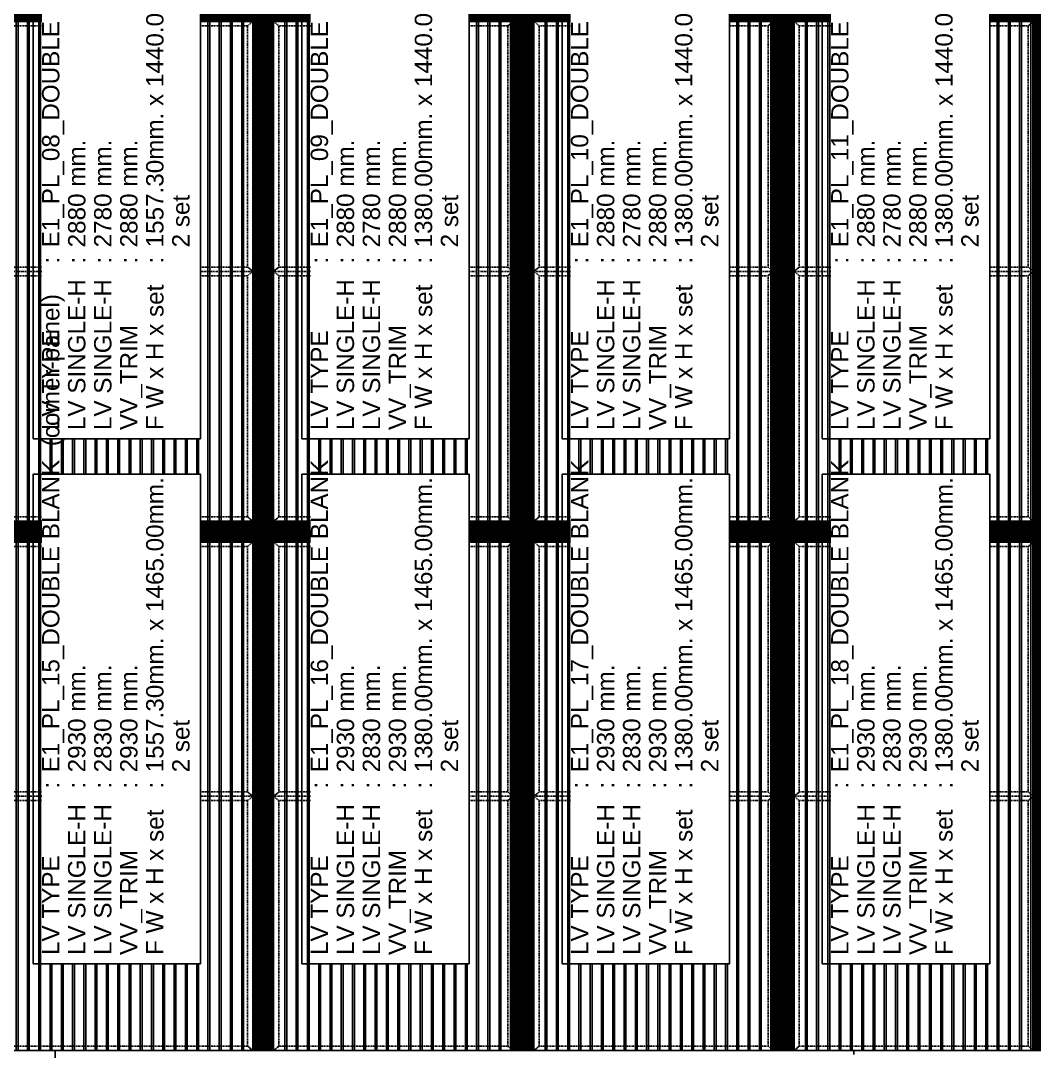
# Model space of a CAD drawing. Header units: millimetres. Extents: x -4391136 to -1798569, y -886572 to -291056.
# Drawn here: x -2426611 to -2420767, y -390535 to -384595 of the extents above; entities that cross this region are included whole.
import ezdxf
from ezdxf.enums import TextEntityAlignment as Align

# ---------------------------------------------------------------- set-up
doc = ezdxf.new("R2010")
doc.units = ezdxf.units.MM
for name, pattern in [('ACM_Grid2', [9, 6, -1, 1, -1]), ('CENTER', [50.8, 31.75, -6.35, 6.35, -6.35]), ('HIDDEN', [0.375, 0.25, -0.125]), ('HIDDEN2', [4.7625, 3.175, -1.5875]), ('TA_GL_000.70000', [1.925, 0.7, -0.175, 0.175, -0.175, 0.7]), ('TA_GL_005.00000', [13.75, 5, -1.25, 1.25, -1.25, 5]), ('TA_HL_001.00000', [6.5, 3.55, -2.95])]:
    doc.linetypes.add(name, pattern=pattern)
doc.layers.get('Defpoints').update_dxf_attribs({"color": 250})
for name, color, linetype in [('000 - 0_SYM_DWG_GRID-BUBBLE_MAIN_COLOR_1', 1, 'Continuous'), ('000 - 0_SYM_DWG_GRIDLINE_MAIN_COLOR_251', 251, 'Continuous'), ('000 - GRID', 251, 'CENTER'), ('010 - ASPG_EXTR_MAIN_COLOR_2', 2, 'Continuous'), ('010 - ASPG_EXTR_WIPEOUT_', 250, 'Continuous'), ('010 - ASPG_FRAMING_MAIN_COLOR_1', 1, 'Continuous'), ('010 - ASPG_FRAMING_MAIN_COLOR_2', 2, 'Continuous'), ('010 - ASPG_FRAMING_SUB_COLOR_2', 2, 'Continuous'), ('010 - ASPG_FRAMING_WIPEOUT_', 250, 'Continuous'), ('_[-125x65x6x8', 3, 'Continuous'), ('_PLATE-SC', 2, 'Continuous'), ('_SC -100x100x6x8', 1, 'Continuous'), ('_SC-D1', 2, 'Continuous'), ('G-ANNO-HATCH-G251', 7, 'Continuous'), ('Xref-E1-E4$0$E1_Ent2-CRD$0$_Beam', 252, 'Continuous'), ('Xref-E1-E4$0$E1_Ent2-CRD$0$_Col', 252, 'Continuous')]:
    doc.layers.add(name, color=color, linetype=linetype)
for name, color, linetype, true_color, plot in [('000 - ESTIMATE_ASPG_MAIN_COLOR_6', 6, 'Continuous', 0xff00ff, False), ('000 - ESTIMATE_ASPG_TEXT_COLOR_1', 1, 'Continuous', 0xff0000, False), ('000_AREA_ASPG_AREA_HATCH_', 7, 'Continuous', 0xff8700, False), ('000_AREA_ASPG_AREA_MAIN_COLOR_1', 7, 'Continuous', 0xff8700, False)]:
    doc.layers.add(name, color=color, linetype=linetype, true_color=true_color, plot=plot)
doc.layers.add('000 - ESTIMATE_ASPG_WIPEOUT_', color=250, linetype='Continuous', plot=False)
doc.layers.add('ACM_Line_Grid Line _Existing__Lw2_', color=252, linetype='ACM_Grid2', lineweight=9)
doc.styles.add('_Arial', font='arial.ttf')
doc.styles.add('Arial', font='arial.ttf', dxfattribs={"height": 1500})
doc.styles.add('TA', font='', dxfattribs={"height": 4.5})
doc.styles.get('TA').set_extended_font_data('Cordia New')

# ---------------------------------------------------------------- blocks, each defined once
blk = doc.blocks.new('_PL-01')
at = {"layer": 'G-ANNO-HATCH-G251'}
h = blk.add_hatch(dxfattribs=at)
h.set_pattern_fill('AR-CONC', color=250, scale=0.05)
h.set_pattern_definition([(50, (-178564.836, -85577.109), (9.10923345, -0.79695428), [0.9525, -10.4775]), (355, (-178564.836, -85577.109), (-1.76217107, 9.55284226), [0.762, -8.3820292]), (100.4514447, (-178564.077, -85577.176), (7.34706235, 8.7558876), [0.80950044, -8.90451223]), (46.1842, (-178564.836, -85574.569), (13.55395204, -2.1021164), [1.42875, -15.71625]), (96.6355576, (-178563.706, -85574.744), (11.8702067, 12.3713062), [1.2142512, -13.3567804]), (351.184151, (-178564.836, -85574.57), (11.8702067, 12.3713062), [1.1429984, -12.5729866]), (21, (-178563.566, -85575.204), (7.58071956, -5.1132599), [0.9525, -10.4775]), (326, (-178563.566, -85575.204), (3.0901014, 9.2093983), [0.762, -8.382]), (71.451445, (-178562.934, -85575.63), (10.67082096, 4.09613844), [0.80950044, -8.9044969]), (37.5, (-178564.8358, -85577.1093), (0.15443016, 4.227751944), [0, -8.2804, 0, -8.509, 0, -8.41375]), (7.5, (-178564.836, -85577.1093), (3.34098313, 5.00902874), [0, -4.8514, 0, -8.0899, 0, -3.20675]), (327.5, (-178567.668, -85577.1093), (6.77952976, -0.2864372), [0, -3.175, 0, -9.906, 0, -13.1445]), (317.5, (-178568.938, -85577.1093), (7.40645907, 1.27132455), [0, -4.1275, 0, -6.5786, 0, -9.3345])])
h.paths.add_polyline_path([(70, 0), (-70, 0), (-70, -10), (70, -10)])
h = blk.add_hatch(dxfattribs=at)
h.set_pattern_fill('ANSI32', color=250, scale=0.5, angle=90)
h.set_pattern_definition([(135, (-178371.5467, -85577.1093), (-3.36759605, -3.36759605), []), (135, (-178371.5467, -85574.8643), (-3.36759605, -3.36759605), [])])
h.paths.add_polyline_path([(70, -10), (-70, -10), (-70, -20), (70, -20)])
for points in [[(-70, 0), (70, 0), (70, -10), (-70, -10)], [(-70, -10), (70, -10), (70, -20), (-70, -20)]]:
    blk.add_lwpolyline(points, close=True)
at = {"layer": 'ACM_Line_Grid Line _Existing__Lw2_', "lineweight": 20}
blk.add_line((0, 0), (0, -20), dxfattribs=at)
blk = doc.blocks.new('*U1507')
for p, q in [((-3, 4510.5), (-63, 4510.5)), ((-57.9, 4505.5), (-50, 4505.5)), ((-50, 5.5), (-50, 4505.5)), ((-50, 4505.5), (50, 4505.5)), ((-3, 4505.5), (-3, 4510.5)), ((50, 4505.5), (50, 5.5)), ((-3, 0.5), (-63, 0.5)), ((-57.9, 5.5), (-50, 5.5)), ((-50, 5.5), (50, 5.5)), ((-3, 5.5), (-3, 0.5))]:
    blk.add_line(p, q)
at = {"color": 252}
for p, q in [((-24.8, 4482.1), (-24.8, 4468.8)), ((-24.8, 4482.1), (-23.6, 4480.8)), ((-24.8, 4468.8), (-23.6, 4470.1)), ((-22.4, 4482.1), (-23.6, 4480.8)), ((-23.6, 4480.8), (-23.6, 4470.1)), ((-23.6, 4470.1), (-22.4, 4468.8)), ((-22.4, 4482.1), (-21.2, 4480.8)), ((-22.4, 4482.1), (-22.4, 4468.8)), ((-22.4, 4468.8), (-21.2, 4470.1)), ((-20, 4482.1), (-21.2, 4480.8)), ((-21.2, 4480.8), (-21.2, 4470.1)), ((-21.2, 4470.1), (-20, 4468.8)), ((-20, 4482.1), (-18.8, 4480.8)), ((-20, 4482.1), (-20, 4468.8)), ((-20, 4468.8), (-18.8, 4470.2)), ((-17.6, 4486.3), (-18.8, 4485.5)), ((-18.8, 4485.5), (-18.8, 4465.5)), ((-17.6, 4464.7), (-18.8, 4465.5)), ((-17.6, 4486.3), (-11, 4486.3)), ((-17.6, 4479.1), (-11, 4479.1)), ((-17.6, 4471.9), (-11, 4471.9)), ((-17.6, 4464.7), (-11, 4464.7)), ((-11, 4486.3), (-9.8, 4485.5)), ((-11, 4464.7), (-9.8, 4465.5)), ((-9.8, 4489), (-9.8, 4462)), ((-9.8, 4489), (-8, 4489)), ((-9.8, 4462), (-8, 4462)), ((-8, 4489), (-8, 4462)), ((4, 4462), (4, 4489)), ((5.8, 4489), (4, 4489)), ((5.8, 4462), (4, 4462)), ((5.8, 4462), (5.8, 4489)), ((7, 4486.3), (5.8, 4485.5)), ((7, 4464.7), (5.8, 4465.5)), ((13.6, 4486.3), (7, 4486.3)), ((13.6, 4479.1), (7, 4479.1)), ((13.6, 4471.9), (7, 4471.9)), ((13.6, 4464.7), (7, 4464.7)), ((13.6, 4486.3), (14.8, 4485.5)), ((13.6, 4464.7), (14.8, 4465.5)), ((14.8, 4465.5), (14.8, 4485.5)), ((22.6, 4486.3), (16, 4486.3)), ((22.6, 4479.1), (16, 4479.1)), ((22.6, 4471.9), (16, 4471.9)), ((22.6, 4464.7), (16, 4464.7)), ((22.6, 4486.3), (23.8, 4485.5)), ((22.6, 4464.7), (23.8, 4465.5)), ((23.8, 4465.5), (23.8, 4485.5)), ((25, 4482.1), (23.8, 4480.8)), ((25, 4468.8), (23.8, 4470.2)), ((26.2, 4480.8), (25, 4482.1)), ((25, 4468.8), (25, 4482.1)), ((25, 4468.8), (26.2, 4470.2)), ((27.4, 4482.1), (26.2, 4480.8)), ((26.2, 4470.2), (26.2, 4480.8)), ((27.4, 4468.8), (26.2, 4470.2)), ((28.6, 4480.8), (27.4, 4482.1)), ((27.4, 4468.8), (27.4, 4482.1)), ((27.4, 4468.8), (28.6, 4470.2)), ((29.8, 4482.1), (28.6, 4480.8)), ((28.6, 4480.8), (28.6, 4470.2)), ((29.8, 4468.8), (28.6, 4470.2)), ((29.8, 4468.8), (29.8, 4482.1)), ((-24.8, 28.8), (-24.8, 42.1)), ((-24.8, 42.1), (-23.6, 40.8)), ((-24.8, 28.8), (-23.6, 30.2)), ((-23.6, 40.8), (-22.4, 42.1)), ((-23.6, 30.2), (-23.6, 40.8)), ((-22.4, 28.8), (-23.6, 30.2)), ((-22.4, 42.1), (-21.2, 40.8)), ((-22.4, 28.8), (-22.4, 42.1)), ((-22.4, 28.8), (-21.2, 30.2)), ((-21.2, 40.8), (-20, 42.1)), ((-21.2, 30.2), (-21.2, 40.8)), ((-20, 28.8), (-21.2, 30.2)), ((-20, 42.1), (-18.8, 40.8)), ((-20, 28.8), (-20, 42.1)), ((-20, 28.8), (-18.8, 30.2)), ((-17.6, 46.3), (-18.8, 45.5)), ((-18.8, 25.5), (-18.8, 45.5)), ((-17.6, 24.7), (-18.8, 25.5)), ((-17.6, 46.3), (-11, 46.3)), ((-17.6, 39.1), (-11, 39.1)), ((-17.6, 31.9), (-11, 31.9)), ((-17.6, 24.7), (-11, 24.7)), ((-11, 46.3), (-9.8, 45.5)), ((-11, 24.7), (-9.8, 25.5)), ((-9.8, 22), (-9.8, 49)), ((-9.8, 49), (-8, 49)), ((-9.8, 22), (-8, 22)), ((-8, 22), (-8, 49)), ((4, 49), (4, 22)), ((5.8, 49), (4, 49)), ((5.8, 22), (4, 22)), ((5.8, 49), (5.8, 22)), ((7, 46.3), (5.8, 45.5)), ((7, 24.7), (5.8, 25.5)), ((13.6, 46.3), (7, 46.3)), ((13.6, 39.1), (7, 39.1)), ((13.6, 31.9), (7, 31.9)), ((13.6, 24.7), (7, 24.7)), ((13.6, 46.3), (14.8, 45.5)), ((13.6, 24.7), (14.8, 25.5)), ((14.8, 45.5), (14.8, 25.5)), ((22.6, 46.3), (16, 46.3)), ((22.6, 39.1), (16, 39.1)), ((22.6, 31.9), (16, 31.9)), ((22.6, 24.7), (16, 24.7)), ((22.6, 46.3), (23.8, 45.5)), ((22.6, 24.7), (23.8, 25.5)), ((23.8, 45.5), (23.8, 25.5)), ((25, 42.1), (23.8, 40.8)), ((25, 28.8), (23.8, 30.2)), ((25, 42.1), (26.2, 40.8)), ((25, 42.1), (25, 28.8)), ((26.2, 30.1), (25, 28.8)), ((27.4, 42.1), (26.2, 40.8)), ((26.2, 40.8), (26.2, 30.1)), ((27.4, 28.8), (26.2, 30.1)), ((27.4, 42.1), (28.6, 40.8)), ((27.4, 42.1), (27.4, 28.8)), ((28.6, 30.1), (27.4, 28.8)), ((29.8, 42.1), (28.6, 40.8)), ((28.6, 30.1), (28.6, 40.8)), ((29.8, 28.8), (28.6, 30.1)), ((29.8, 42.1), (29.8, 28.8))]:
    blk.add_line(p, q, dxfattribs=at)
at = {"color": 1, "linetype": 'HIDDEN'}
for p, q in [((-8, 4500.5), (-8, 4455.6)), ((-3, 4505.5), (-3, 5.5)), ((3, 5.5), (3, 4505.5)), ((-8, 10.5), (-8, 55.3))]:
    blk.add_line(p, q, dxfattribs=at)
at = {"color": 252}
for points in [[(-17.6, 4486.3, 0.325), (-17.6, 4479.1, 0.325), (-17.6, 4471.9, 0.325), (-17.6, 4464.7, 0.325)], [(-11, 4486.3, -0.325), (-11, 4479.1, -0.325), (-11, 4471.9, -0.325), (-11, 4464.7, -0.325)], [(7, 4464.7, -0.325), (7, 4471.9, -0.325), (7, 4479.1, -0.325), (7, 4486.3, -0.325)], [(13.6, 4464.7, 0.325), (13.6, 4471.9, 0.325), (13.6, 4479.1, 0.325), (13.6, 4486.3, 0.325)], [(22.6, 4464.7, 0.325), (22.6, 4471.9, 0.325), (22.6, 4479.1, 0.325), (22.6, 4486.3, 0.325)], [(-17.6, 24.7, -0.325), (-17.6, 31.9, -0.325), (-17.6, 39.1, -0.325), (-17.6, 46.3, -0.325)], [(-11, 24.7, 0.325), (-11, 31.9, 0.325), (-11, 39.1, 0.325), (-11, 46.3, 0.325)], [(7, 46.3, 0.325), (7, 39.1, 0.325), (7, 31.9, 0.325), (7, 24.7, 0.325)], [(13.6, 46.3, -0.325), (13.6, 39.1, -0.325), (13.6, 31.9, -0.325), (13.6, 24.7, -0.325)], [(22.6, 46.3, -0.325), (22.6, 39.1, -0.325), (22.6, 31.9, -0.325), (22.6, 24.7, -0.325)]]:
    blk.add_lwpolyline(points, format="xyb", dxfattribs=at)
for points in [[(16, 4486.3, 0.325), (16, 4479.1, 0.325), (16, 4471.9, 0.325), (16, 4464.7), (14.8, 4465.5), (14.8, 4485.5)], [(16, 24.7, -0.325), (16, 31.9, -0.325), (16, 39.1, -0.325), (16, 46.3), (14.8, 45.5), (14.8, 25.5)]]:
    blk.add_lwpolyline(points, format="xyb", close=True, dxfattribs=at)
for centre, start, end in [((-57.2, 4511.4), 188.47924, 263.15021), ((-57.2, -0.4), 96.84979, 171.52076)]:
    blk.add_arc(centre, 5.91, start, end)
for centre, radius, start, end in [((-18.3, 4475.5), 9.29, 134.32225, 225.67775), ((71.5, 4471.4), 47.7, 178.49035, 181.50965), ((23.3, 4475.5), 9.29, 314.32225, 45.67775), ((-18.3, 35.5), 9.29, 134.32225, 225.67775), ((71.5, 39.5), 47.7, 178.49035, 181.50965), ((23.3, 35.5), 9.29, 314.32225, 45.67775)]:
    blk.add_arc(centre, radius, start, end, dxfattribs=at)
at = {"color": 1, "linetype": 'HIDDEN'}
for centre, radius, start, end in [((-13, 4500.5), 5, 0, 90), ((-2.1, 4456.3), 5.91, 186.84979, 261.52076), ((-2.1, 54.6), 5.91, 98.47924, 173.15021), ((-13, 10.5), 5, 270, 0)]:
    blk.add_arc(centre, radius, start, end, dxfattribs=at)
at = {"layer": 'Defpoints'}
blk.add_line((0, 4510.5), (0, 0.5), dxfattribs=at)
blk = doc.blocks.new('*U1508')
for p, q in [((-3, 4510.5), (-63, 4510.5)), ((-57.9, 4505.5), (-50, 4505.5)), ((-50, 5.5), (-50, 4505.5)), ((-50, 4505.5), (50, 4505.5)), ((-3, 4505.5), (-3, 4510.5)), ((50, 4505.5), (50, 5.5)), ((-3, 0.5), (-63, 0.5)), ((-57.9, 5.5), (-50, 5.5)), ((-50, 5.5), (50, 5.5)), ((-3, 5.5), (-3, 0.5))]:
    blk.add_line(p, q)
at = {"color": 252}
for p, q in [((-24.8, 4482.1), (-24.8, 4468.8)), ((-24.8, 4482.1), (-23.6, 4480.8)), ((-24.8, 4468.8), (-23.6, 4470.1)), ((-22.4, 4482.1), (-23.6, 4480.8)), ((-23.6, 4480.8), (-23.6, 4470.1)), ((-23.6, 4470.1), (-22.4, 4468.8)), ((-22.4, 4482.1), (-21.2, 4480.8)), ((-22.4, 4482.1), (-22.4, 4468.8)), ((-22.4, 4468.8), (-21.2, 4470.1)), ((-20, 4482.1), (-21.2, 4480.8)), ((-21.2, 4480.8), (-21.2, 4470.1)), ((-21.2, 4470.1), (-20, 4468.8)), ((-20, 4482.1), (-18.8, 4480.8)), ((-20, 4482.1), (-20, 4468.8)), ((-20, 4468.8), (-18.8, 4470.2)), ((-17.6, 4486.3), (-18.8, 4485.5)), ((-18.8, 4485.5), (-18.8, 4465.5)), ((-17.6, 4464.7), (-18.8, 4465.5)), ((-17.6, 4486.3), (-11, 4486.3)), ((-17.6, 4479.1), (-11, 4479.1)), ((-17.6, 4471.9), (-11, 4471.9)), ((-17.6, 4464.7), (-11, 4464.7)), ((-11, 4486.3), (-9.8, 4485.5)), ((-11, 4464.7), (-9.8, 4465.5)), ((-9.8, 4489), (-9.8, 4462)), ((-9.8, 4489), (-8, 4489)), ((-9.8, 4462), (-8, 4462)), ((-8, 4489), (-8, 4462)), ((4, 4462), (4, 4489)), ((5.8, 4489), (4, 4489)), ((5.8, 4462), (4, 4462)), ((5.8, 4462), (5.8, 4489)), ((7, 4486.3), (5.8, 4485.5)), ((7, 4464.7), (5.8, 4465.5)), ((13.6, 4486.3), (7, 4486.3)), ((13.6, 4479.1), (7, 4479.1)), ((13.6, 4471.9), (7, 4471.9)), ((13.6, 4464.7), (7, 4464.7)), ((13.6, 4486.3), (14.8, 4485.5)), ((13.6, 4464.7), (14.8, 4465.5)), ((14.8, 4465.5), (14.8, 4485.5)), ((22.6, 4486.3), (16, 4486.3)), ((22.6, 4479.1), (16, 4479.1)), ((22.6, 4471.9), (16, 4471.9)), ((22.6, 4464.7), (16, 4464.7)), ((22.6, 4486.3), (23.8, 4485.5)), ((22.6, 4464.7), (23.8, 4465.5)), ((23.8, 4465.5), (23.8, 4485.5)), ((25, 4482.1), (23.8, 4480.8)), ((25, 4468.8), (23.8, 4470.2)), ((26.2, 4480.8), (25, 4482.1)), ((25, 4468.8), (25, 4482.1)), ((25, 4468.8), (26.2, 4470.2)), ((27.4, 4482.1), (26.2, 4480.8)), ((26.2, 4470.2), (26.2, 4480.8)), ((27.4, 4468.8), (26.2, 4470.2)), ((28.6, 4480.8), (27.4, 4482.1)), ((27.4, 4468.8), (27.4, 4482.1)), ((27.4, 4468.8), (28.6, 4470.2)), ((29.8, 4482.1), (28.6, 4480.8)), ((28.6, 4480.8), (28.6, 4470.2)), ((29.8, 4468.8), (28.6, 4470.2)), ((29.8, 4468.8), (29.8, 4482.1)), ((-24.8, 28.8), (-24.8, 42.1)), ((-24.8, 42.1), (-23.6, 40.8)), ((-24.8, 28.8), (-23.6, 30.2)), ((-23.6, 40.8), (-22.4, 42.1)), ((-23.6, 30.2), (-23.6, 40.8)), ((-22.4, 28.8), (-23.6, 30.2)), ((-22.4, 42.1), (-21.2, 40.8)), ((-22.4, 28.8), (-22.4, 42.1)), ((-22.4, 28.8), (-21.2, 30.2)), ((-21.2, 40.8), (-20, 42.1)), ((-21.2, 30.2), (-21.2, 40.8)), ((-20, 28.8), (-21.2, 30.2)), ((-20, 42.1), (-18.8, 40.8)), ((-20, 28.8), (-20, 42.1)), ((-20, 28.8), (-18.8, 30.2)), ((-17.6, 46.3), (-18.8, 45.5)), ((-18.8, 25.5), (-18.8, 45.5)), ((-17.6, 24.7), (-18.8, 25.5)), ((-17.6, 46.3), (-11, 46.3)), ((-17.6, 39.1), (-11, 39.1)), ((-17.6, 31.9), (-11, 31.9)), ((-17.6, 24.7), (-11, 24.7)), ((-11, 46.3), (-9.8, 45.5)), ((-11, 24.7), (-9.8, 25.5)), ((-9.8, 22), (-9.8, 49)), ((-9.8, 49), (-8, 49)), ((-9.8, 22), (-8, 22)), ((-8, 22), (-8, 49)), ((4, 49), (4, 22)), ((5.8, 49), (4, 49)), ((5.8, 22), (4, 22)), ((5.8, 49), (5.8, 22)), ((7, 46.3), (5.8, 45.5)), ((7, 24.7), (5.8, 25.5)), ((13.6, 46.3), (7, 46.3)), ((13.6, 39.1), (7, 39.1)), ((13.6, 31.9), (7, 31.9)), ((13.6, 24.7), (7, 24.7)), ((13.6, 46.3), (14.8, 45.5)), ((13.6, 24.7), (14.8, 25.5)), ((14.8, 45.5), (14.8, 25.5)), ((22.6, 46.3), (16, 46.3)), ((22.6, 39.1), (16, 39.1)), ((22.6, 31.9), (16, 31.9)), ((22.6, 24.7), (16, 24.7)), ((22.6, 46.3), (23.8, 45.5)), ((22.6, 24.7), (23.8, 25.5)), ((23.8, 45.5), (23.8, 25.5)), ((25, 42.1), (23.8, 40.8)), ((25, 28.8), (23.8, 30.2)), ((25, 42.1), (26.2, 40.8)), ((25, 42.1), (25, 28.8)), ((26.2, 30.1), (25, 28.8)), ((27.4, 42.1), (26.2, 40.8)), ((26.2, 40.8), (26.2, 30.1)), ((27.4, 28.8), (26.2, 30.1)), ((27.4, 42.1), (28.6, 40.8)), ((27.4, 42.1), (27.4, 28.8)), ((28.6, 30.1), (27.4, 28.8)), ((29.8, 42.1), (28.6, 40.8)), ((28.6, 30.1), (28.6, 40.8)), ((29.8, 28.8), (28.6, 30.1)), ((29.8, 42.1), (29.8, 28.8))]:
    blk.add_line(p, q, dxfattribs=at)
at = {"color": 1, "linetype": 'HIDDEN'}
for p, q in [((-8, 4500.5), (-8, 4455.6)), ((-3, 4505.5), (-3, 5.5)), ((3, 5.5), (3, 4505.5)), ((-8, 10.5), (-8, 55.3))]:
    blk.add_line(p, q, dxfattribs=at)
at = {"color": 252}
for points in [[(-17.6, 4486.3, 0.325), (-17.6, 4479.1, 0.325), (-17.6, 4471.9, 0.325), (-17.6, 4464.7, 0.325)], [(-11, 4486.3, -0.325), (-11, 4479.1, -0.325), (-11, 4471.9, -0.325), (-11, 4464.7, -0.325)], [(7, 4464.7, -0.325), (7, 4471.9, -0.325), (7, 4479.1, -0.325), (7, 4486.3, -0.325)], [(13.6, 4464.7, 0.325), (13.6, 4471.9, 0.325), (13.6, 4479.1, 0.325), (13.6, 4486.3, 0.325)], [(22.6, 4464.7, 0.325), (22.6, 4471.9, 0.325), (22.6, 4479.1, 0.325), (22.6, 4486.3, 0.325)], [(-17.6, 24.7, -0.325), (-17.6, 31.9, -0.325), (-17.6, 39.1, -0.325), (-17.6, 46.3, -0.325)], [(-11, 24.7, 0.325), (-11, 31.9, 0.325), (-11, 39.1, 0.325), (-11, 46.3, 0.325)], [(7, 46.3, 0.325), (7, 39.1, 0.325), (7, 31.9, 0.325), (7, 24.7, 0.325)], [(13.6, 46.3, -0.325), (13.6, 39.1, -0.325), (13.6, 31.9, -0.325), (13.6, 24.7, -0.325)], [(22.6, 46.3, -0.325), (22.6, 39.1, -0.325), (22.6, 31.9, -0.325), (22.6, 24.7, -0.325)]]:
    blk.add_lwpolyline(points, format="xyb", dxfattribs=at)
for points in [[(16, 4486.3, 0.325), (16, 4479.1, 0.325), (16, 4471.9, 0.325), (16, 4464.7), (14.8, 4465.5), (14.8, 4485.5)], [(16, 24.7, -0.325), (16, 31.9, -0.325), (16, 39.1, -0.325), (16, 46.3), (14.8, 45.5), (14.8, 25.5)]]:
    blk.add_lwpolyline(points, format="xyb", close=True, dxfattribs=at)
for centre, start, end in [((-57.2, 4511.4), 188.47924, 263.15021), ((-57.2, -0.4), 96.84979, 171.52076)]:
    blk.add_arc(centre, 5.91, start, end)
for centre, radius, start, end in [((-18.3, 4475.5), 9.29, 134.32225, 225.67775), ((71.5, 4471.4), 47.7, 178.49035, 181.50965), ((23.3, 4475.5), 9.29, 314.32225, 45.67775), ((-18.3, 35.5), 9.29, 134.32225, 225.67775), ((71.5, 39.5), 47.7, 178.49035, 181.50965), ((23.3, 35.5), 9.29, 314.32225, 45.67775)]:
    blk.add_arc(centre, radius, start, end, dxfattribs=at)
at = {"color": 1, "linetype": 'HIDDEN'}
for centre, radius, start, end in [((-13, 4500.5), 5, 0, 90), ((-2.1, 4456.3), 5.91, 186.84979, 261.52076), ((-2.1, 54.6), 5.91, 98.47924, 173.15021), ((-13, 10.5), 5, 270, 0)]:
    blk.add_arc(centre, radius, start, end, dxfattribs=at)
at = {"layer": 'Defpoints'}
blk.add_line((0, 4510.5), (0, 0.5), dxfattribs=at)
blk = doc.blocks.new('*U1500')
at = {"color": 253, "linetype": 'HIDDEN2', "ltscale": 0.5}
blk.add_line((-6944.3, -26.5), (-16249.2, -26.5), dxfattribs=at)
blk.add_lwpolyline([(-6944.3, 32.5), (-16249.2, 32.5), (-16249.2, -32.5), (-6944.3, -32.5)], close=True)
blk = doc.blocks.new('*U1501')
at = {"color": 253, "linetype": 'HIDDEN2', "ltscale": 0.5}
blk.add_line((-6944.3, -26.5), (-16249.2, -26.5), dxfattribs=at)
blk.add_lwpolyline([(-6944.3, 32.5), (-16249.2, 32.5), (-16249.2, -32.5), (-6944.3, -32.5)], close=True)
blk = doc.blocks.new('*U1502')
at = {"color": 253, "linetype": 'HIDDEN2', "ltscale": 0.5}
blk.add_line((-6944.3, -26.5), (-16249.2, -26.5), dxfattribs=at)
blk.add_lwpolyline([(-6944.3, 32.5), (-16249.2, 32.5), (-16249.2, -32.5), (-6944.3, -32.5)], close=True)
blk = doc.blocks.new('*U1503')
at = {"color": 253, "linetype": 'HIDDEN2', "ltscale": 0.5}
blk.add_line((-6944.3, -26.5), (-16249.2, -26.5), dxfattribs=at)
blk.add_lwpolyline([(-6944.3, 32.5), (-16249.2, 32.5), (-16249.2, -32.5), (-6944.3, -32.5)], close=True)
blk = doc.blocks.new('_SC-D1')
blk.add_line((3, -36), (-3, -36))
for points in [[(-50, 0), (50, 0), (50, -6), (-50, -6)], [(-3, -6), (3, -6), (3, -106), (-3, -106)]]:
    blk.add_lwpolyline(points, close=True)
blk = doc.blocks.new('W-1-PP17-ENT2_REV00_20260528-110925_ELEVATION_1_')
blk.add_line((-9675, 106090), (-9535, 106090))
at = {"layer": 'Xref-E1-E4$0$E1_Ent2-CRD$0$_Beam', "lineweight": -3}
for p, q in [((-500, 110640), (-9905, 110640)), ((-9905, 106090), (-500, 106090))]:
    blk.add_line(p, q, dxfattribs=at)
at = {"layer": 'Xref-E1-E4$0$E1_Ent2-CRD$0$_Col', "lineweight": -3}
blk.add_lwpolyline([(-9905, 114740), (-9905, 106090), (-10205, 106090), (-10205, 114740)], dxfattribs=at)
blk.add_lwpolyline([(-10205, 106090), (-9905, 106090), (-9905, 102190), (-10205, 102190)], close=True, dxfattribs=at)
at = {"layer": '_[-125x65x6x8', "color": 2}
for name, p in [('*U1500', (6394.3, 110240)), ('*U1502', (6394.3, 108740)), ('*U1503', (6394.3, 107840)), ('*U1501', (6394.3, 106490))]:
    blk.add_blockref(name, p, dxfattribs=at)
at = {"layer": '_PLATE-SC'}
for p in [(-9605, 110640), (-6670, 110640)]:
    blk.add_blockref('_PL-01', p, dxfattribs=at)
at = {"layer": '_PLATE-SC', "xscale": -1, "rotation": 180}
for p in [(-9605, 106090), (-6670, 106090)]:
    blk.add_blockref('_PL-01', p, dxfattribs=at)
at = {"layer": '_SC -100x100x6x8'}
for name, p in [('*U1507', (-9605, 106109.5)), ('*U1508', (-6670, 106109.5))]:
    blk.add_blockref(name, p, dxfattribs=at)
at = {"layer": '_SC-D1'}
for p in [(-9605, 110207.5), (-6670, 110207.5), (-9605, 108707.5), (-6670, 108707.5), (-9605, 107807.5), (-6670, 107807.5), (-9605, 106457.5), (-6670, 106457.5)]:
    blk.add_blockref('_SC-D1', p, dxfattribs=at)
blk = doc.blocks.new('*U1519')
at = {"layer": '000 - 0_SYM_DWG_GRIDLINE_MAIN_COLOR_251', "color": 0, "linetype": 'ByBlock', "ltscale": 5}
blk.add_line((20, 0), (-232, 0), dxfattribs=at)
at = {"style": 'TA', "flags": 1}
blk.add_attdef('LOCATION', (6, -6), '', height=4.5, rotation=270, dxfattribs=at)
blk = doc.blocks.new('*U2079')
at = {"layer": '000 - 0_SYM_DWG_GRIDLINE_MAIN_COLOR_251', "color": 0, "linetype": 'ByBlock', "ltscale": 5}
blk.add_line((20, 0), (-295.4, 0), dxfattribs=at)
at = {"style": 'TA', "flags": 1}
blk.add_attdef('LOCATION', (6, -6), '', height=4.5, rotation=270, dxfattribs=at)
at = {"layer": '000 - 0_SYM_DWG_GRID-BUBBLE_MAIN_COLOR_1', "style": 'Arial'}
blk.add_attdef('GRID-HEAD', text='', height=4, rotation=90, dxfattribs=at).set_placement((41.25, 0), align=Align.MIDDLE_CENTER)
blk = doc.blocks.new('W-1-PP17-ENT2_REV00_20260528-110925_ELEVATION_1_DIMS')
at = {"layer": '000 - 0_SYM_DWG_GRIDLINE_MAIN_COLOR_251', "linetype": 'TA_GL_005.00000', "xscale": 50, "yscale": 50, "zscale": 50, "rotation": 180}
for p in [(-10600, 108690), (-10600, 106090)]:
    blk.add_blockref('*U1519', p, dxfattribs=at)
at = {"layer": '000 - GRID', "linetype": 'TA_GL_000.70000', "xscale": 50.00000000000038, "yscale": 50.00000000000038, "zscale": 50.00000000000038, "rotation": 270}
blk.add_blockref('*U2079', (-5300, 101070), dxfattribs=at)
blk = doc.blocks.new('*U2054')
blk.add_wipeout([(50, 0), (1450, 0), (1450, 2930), (50, 2930)]).dxf.layer = '010 - ASPG_EXTR_WIPEOUT_'
at = {"layer": '010 - ASPG_EXTR_MAIN_COLOR_2'}
for points in [[(125, 0), (135.2, 0), (135.2, 2930), (125, 2930)], [(190, 0), (200.2, 0), (200.2, 2930), (190, 2930)], [(255, 0), (265.2, 0), (265.2, 2930), (255, 2930)], [(320, 0), (330.2, 0), (330.2, 2930), (320, 2930)], [(385, 0), (395.2, 0), (395.2, 2930), (385, 2930)], [(450, 0), (460.2, 0), (460.2, 2930), (450, 2930)], [(515, 0), (525.2, 0), (525.2, 2930), (515, 2930)], [(580, 0), (590.2, 0), (590.2, 2930), (580, 2930)], [(645, 0), (655.2, 0), (655.2, 2930), (645, 2930)], [(710, 0), (720.2, 0), (720.2, 2930), (710, 2930)], [(775, 0), (785.2, 0), (785.2, 2930), (775, 2930)], [(840, 0), (850.2, 0), (850.2, 2930), (840, 2930)], [(905, 0), (915.2, 0), (915.2, 2930), (905, 2930)], [(970, 0), (980.2, 0), (980.2, 2930), (970, 2930)], [(1035, 0), (1045.2, 0), (1045.2, 2930), (1035, 2930)], [(1100, 0), (1110.2, 0), (1110.2, 2930), (1100, 2930)], [(1165, 0), (1175.2, 0), (1175.2, 2930), (1165, 2930)], [(1230, 0), (1240.2, 0), (1240.2, 2930), (1230, 2930)], [(1295, 0), (1305.2, 0), (1305.2, 2930), (1295, 2930)], [(1360, 0), (1370.2, 0), (1370.2, 2930), (1360, 2930)]]:
    blk.add_lwpolyline(points, close=True, dxfattribs=at)
at = {"layer": '010 - ASPG_FRAMING_SUB_COLOR_2'}
blk.add_lwpolyline([(50, 0), (1450, 0), (1450, 2930), (50, 2930)], close=True, dxfattribs=at)
for points in [[(-50, 0), (50, 0), (50, 2930), (-50, 2930)], [(1450, 0), (1550, 0), (1550, 2930), (1450, 2930)]]:
    blk.add_wipeout(points).dxf.layer = '010 - ASPG_EXTR_WIPEOUT_'
at = {"layer": '010 - ASPG_EXTR_MAIN_COLOR_2'}
blk.add_lwpolyline([(1425, 0), (1435.2, 0), (1435.2, 2930), (1425, 2930)], close=True, dxfattribs=at)
at = {"layer": '010 - ASPG_FRAMING_MAIN_COLOR_1'}
for points in [[(-50, 0), (-40, 0), (-40, 2930), (-50, 2930)], [(40, 0), (50, 0), (50, 2930), (40, 2930)], [(1450, 0), (1460, 0), (1460, 2930), (1450, 2930)], [(1540, 0), (1550, 0), (1550, 2930), (1540, 2930)]]:
    blk.add_lwpolyline(points, close=True, dxfattribs=at)
at = {"layer": '010 - ASPG_FRAMING_SUB_COLOR_2'}
for points in [[(-50, 0), (50, 0), (50, 2930), (-50, 2930)], [(1450, 0), (1550, 0), (1550, 2930), (1450, 2930)]]:
    blk.add_lwpolyline(points, close=True, dxfattribs=at)
blk = doc.blocks.new('*U2050')
blk.add_wipeout([(50, 0), (1617.3, 0), (1617.3, 2930), (50, 2930)]).dxf.layer = '010 - ASPG_EXTR_WIPEOUT_'
at = {"layer": '010 - ASPG_EXTR_MAIN_COLOR_2'}
for points in [[(113.5, 0), (123.8, 0), (123.8, 2930), (113.5, 2930)], [(178.5, 0), (188.8, 0), (188.8, 2930), (178.5, 2930)], [(243.5, 0), (253.8, 0), (253.8, 2930), (243.5, 2930)], [(308.5, 0), (318.8, 0), (318.8, 2930), (308.5, 2930)], [(373.5, 0), (383.8, 0), (383.8, 2930), (373.5, 2930)], [(438.5, 0), (448.8, 0), (448.8, 2930), (438.5, 2930)], [(503.5, 0), (513.8, 0), (513.8, 2930), (503.5, 2930)], [(568.5, 0), (578.8, 0), (578.8, 2930), (568.5, 2930)], [(633.5, 0), (643.8, 0), (643.8, 2930), (633.5, 2930)], [(698.5, 0), (708.8, 0), (708.8, 2930), (698.5, 2930)], [(763.5, 0), (773.8, 0), (773.8, 2930), (763.5, 2930)], [(828.5, 0), (838.8, 0), (838.8, 2930), (828.5, 2930)], [(893.5, 0), (903.8, 0), (903.8, 2930), (893.5, 2930)], [(958.5, 0), (968.8, 0), (968.8, 2930), (958.5, 2930)], [(1023.5, 0), (1033.8, 0), (1033.8, 2930), (1023.5, 2930)], [(1088.5, 0), (1098.8, 0), (1098.8, 2930), (1088.5, 2930)], [(1153.5, 0), (1163.8, 0), (1163.8, 2930), (1153.5, 2930)], [(1218.5, 0), (1228.8, 0), (1228.8, 2930), (1218.5, 2930)], [(1283.5, 0), (1293.8, 0), (1293.8, 2930), (1283.5, 2930)], [(1348.5, 0), (1358.8, 0), (1358.8, 2930), (1348.5, 2930)], [(1413.5, 0), (1423.8, 0), (1423.8, 2930), (1413.5, 2930)], [(1478.5, 0), (1488.8, 0), (1488.8, 2930), (1478.5, 2930)], [(1543.5, 0), (1553.8, 0), (1553.8, 2930), (1543.5, 2930)]]:
    blk.add_lwpolyline(points, close=True, dxfattribs=at)
at = {"layer": '010 - ASPG_FRAMING_SUB_COLOR_2'}
blk.add_lwpolyline([(50, 0), (1617.3, 0), (1617.3, 2930), (50, 2930)], close=True, dxfattribs=at)
blk.add_wipeout([(-50, 0), (50, 0), (50, 2930), (-50, 2930)]).dxf.layer = '010 - ASPG_EXTR_WIPEOUT_'
at = {"layer": '010 - ASPG_EXTR_MAIN_COLOR_2'}
blk.add_lwpolyline([(48.5, 0), (58.8, 0), (58.8, 2930), (48.5, 2930)], close=True, dxfattribs=at)
at = {"layer": '010 - ASPG_FRAMING_MAIN_COLOR_1'}
for points in [[(-50, 0), (-40, 0), (-40, 2930), (-50, 2930)], [(40, 0), (50, 0), (50, 2930), (40, 2930)]]:
    blk.add_lwpolyline(points, close=True, dxfattribs=at)
at = {"layer": '010 - ASPG_FRAMING_SUB_COLOR_2'}
blk.add_lwpolyline([(-50, 0), (50, 0), (50, 2930), (-50, 2930)], close=True, dxfattribs=at)
blk = doc.blocks.new('*U2052')
blk.add_wipeout([(0, -40), (10109, -40), (10109, 40), (0, 40)]).dxf.layer = '010 - ASPG_FRAMING_WIPEOUT_'
at = {"layer": '010 - ASPG_FRAMING_MAIN_COLOR_2'}
blk.add_lwpolyline([(0, -40), (10109, -40), (10109, 40), (0, 40)], close=True, dxfattribs=at)
for points in [[(-75, 40), (10109, 40), (10109, 50), (-75, 50)], [(-75, -50), (10109, -50), (10109, -40), (-75, -40)]]:
    blk.add_wipeout(points).dxf.layer = '010 - ASPG_FRAMING_WIPEOUT_'
at = {"layer": '010 - ASPG_FRAMING_MAIN_COLOR_1'}
for points in [[(-75, 40), (10109, 40), (10109, 50), (-75, 50)], [(-75, -50), (10109, -50), (10109, -40), (-75, -40)]]:
    blk.add_lwpolyline(points, close=True, dxfattribs=at)
blk = doc.blocks.new('*U2041')
blk.add_wipeout([(50, 0), (1450, 0), (1450, 2880), (50, 2880)]).dxf.layer = '010 - ASPG_EXTR_WIPEOUT_'
at = {"layer": '010 - ASPG_EXTR_MAIN_COLOR_2'}
for points in [[(125, 0), (135.2, 0), (135.2, 2880), (125, 2880)], [(190, 0), (200.2, 0), (200.2, 2880), (190, 2880)], [(255, 0), (265.2, 0), (265.2, 2880), (255, 2880)], [(320, 0), (330.2, 0), (330.2, 2880), (320, 2880)], [(385, 0), (395.2, 0), (395.2, 2880), (385, 2880)], [(450, 0), (460.2, 0), (460.2, 2880), (450, 2880)], [(515, 0), (525.2, 0), (525.2, 2880), (515, 2880)], [(580, 0), (590.2, 0), (590.2, 2880), (580, 2880)], [(645, 0), (655.2, 0), (655.2, 2880), (645, 2880)], [(710, 0), (720.2, 0), (720.2, 2880), (710, 2880)], [(775, 0), (785.2, 0), (785.2, 2880), (775, 2880)], [(840, 0), (850.2, 0), (850.2, 2880), (840, 2880)], [(905, 0), (915.2, 0), (915.2, 2880), (905, 2880)], [(970, 0), (980.2, 0), (980.2, 2880), (970, 2880)], [(1035, 0), (1045.2, 0), (1045.2, 2880), (1035, 2880)], [(1100, 0), (1110.2, 0), (1110.2, 2880), (1100, 2880)], [(1165, 0), (1175.2, 0), (1175.2, 2880), (1165, 2880)], [(1230, 0), (1240.2, 0), (1240.2, 2880), (1230, 2880)], [(1295, 0), (1305.2, 0), (1305.2, 2880), (1295, 2880)], [(1360, 0), (1370.2, 0), (1370.2, 2880), (1360, 2880)]]:
    blk.add_lwpolyline(points, close=True, dxfattribs=at)
at = {"layer": '010 - ASPG_FRAMING_SUB_COLOR_2'}
blk.add_lwpolyline([(50, 0), (1450, 0), (1450, 2880), (50, 2880)], close=True, dxfattribs=at)
for points in [[(-50, 0), (50, 0), (50, 2880), (-50, 2880)], [(1450, 0), (1550, 0), (1550, 2880), (1450, 2880)]]:
    blk.add_wipeout(points).dxf.layer = '010 - ASPG_EXTR_WIPEOUT_'
at = {"layer": '010 - ASPG_EXTR_MAIN_COLOR_2'}
blk.add_lwpolyline([(1425, 0), (1435.2, 0), (1435.2, 2880), (1425, 2880)], close=True, dxfattribs=at)
at = {"layer": '010 - ASPG_FRAMING_MAIN_COLOR_1'}
for points in [[(-50, 0), (-40, 0), (-40, 2880), (-50, 2880)], [(40, 0), (50, 0), (50, 2880), (40, 2880)], [(1450, 0), (1460, 0), (1460, 2880), (1450, 2880)], [(1540, 0), (1550, 0), (1550, 2880), (1540, 2880)]]:
    blk.add_lwpolyline(points, close=True, dxfattribs=at)
at = {"layer": '010 - ASPG_FRAMING_SUB_COLOR_2'}
for points in [[(-50, 0), (50, 0), (50, 2880), (-50, 2880)], [(1450, 0), (1550, 0), (1550, 2880), (1450, 2880)]]:
    blk.add_lwpolyline(points, close=True, dxfattribs=at)
blk = doc.blocks.new('*U2055')
blk.add_wipeout([(50, 0), (1617.3, 0), (1617.3, 2880), (50, 2880)]).dxf.layer = '010 - ASPG_EXTR_WIPEOUT_'
at = {"layer": '010 - ASPG_EXTR_MAIN_COLOR_2'}
for points in [[(113.5, 0), (123.8, 0), (123.8, 2880), (113.5, 2880)], [(178.5, 0), (188.8, 0), (188.8, 2880), (178.5, 2880)], [(243.5, 0), (253.8, 0), (253.8, 2880), (243.5, 2880)], [(308.5, 0), (318.8, 0), (318.8, 2880), (308.5, 2880)], [(373.5, 0), (383.8, 0), (383.8, 2880), (373.5, 2880)], [(438.5, 0), (448.8, 0), (448.8, 2880), (438.5, 2880)], [(503.5, 0), (513.8, 0), (513.8, 2880), (503.5, 2880)], [(568.5, 0), (578.8, 0), (578.8, 2880), (568.5, 2880)], [(633.5, 0), (643.8, 0), (643.8, 2880), (633.5, 2880)], [(698.5, 0), (708.8, 0), (708.8, 2880), (698.5, 2880)], [(763.5, 0), (773.8, 0), (773.8, 2880), (763.5, 2880)], [(828.5, 0), (838.8, 0), (838.8, 2880), (828.5, 2880)], [(893.5, 0), (903.8, 0), (903.8, 2880), (893.5, 2880)], [(958.5, 0), (968.8, 0), (968.8, 2880), (958.5, 2880)], [(1023.5, 0), (1033.8, 0), (1033.8, 2880), (1023.5, 2880)], [(1088.5, 0), (1098.8, 0), (1098.8, 2880), (1088.5, 2880)], [(1153.5, 0), (1163.8, 0), (1163.8, 2880), (1153.5, 2880)], [(1218.5, 0), (1228.8, 0), (1228.8, 2880), (1218.5, 2880)], [(1283.5, 0), (1293.8, 0), (1293.8, 2880), (1283.5, 2880)], [(1348.5, 0), (1358.8, 0), (1358.8, 2880), (1348.5, 2880)], [(1413.5, 0), (1423.8, 0), (1423.8, 2880), (1413.5, 2880)], [(1478.5, 0), (1488.8, 0), (1488.8, 2880), (1478.5, 2880)], [(1543.5, 0), (1553.8, 0), (1553.8, 2880), (1543.5, 2880)]]:
    blk.add_lwpolyline(points, close=True, dxfattribs=at)
at = {"layer": '010 - ASPG_FRAMING_SUB_COLOR_2'}
blk.add_lwpolyline([(50, 0), (1617.3, 0), (1617.3, 2880), (50, 2880)], close=True, dxfattribs=at)
blk.add_wipeout([(-50, 0), (50, 0), (50, 2880), (-50, 2880)]).dxf.layer = '010 - ASPG_EXTR_WIPEOUT_'
at = {"layer": '010 - ASPG_EXTR_MAIN_COLOR_2'}
blk.add_lwpolyline([(48.5, 0), (58.8, 0), (58.8, 2880), (48.5, 2880)], close=True, dxfattribs=at)
at = {"layer": '010 - ASPG_FRAMING_MAIN_COLOR_1'}
for points in [[(-50, 0), (-40, 0), (-40, 2880), (-50, 2880)], [(40, 0), (50, 0), (50, 2880), (40, 2880)]]:
    blk.add_lwpolyline(points, close=True, dxfattribs=at)
at = {"layer": '010 - ASPG_FRAMING_SUB_COLOR_2'}
blk.add_lwpolyline([(-50, 0), (50, 0), (50, 2880), (-50, 2880)], close=True, dxfattribs=at)
blk = doc.blocks.new('*U2379')
at = {"layer": '010 - ASPG_FRAMING_MAIN_COLOR_1', "linetype": 'ByBlock'}
for points in [[(0, 0), (0, 1380), (25, 1350), (25, 30), (0, 0)], [(1440, 1380), (0, 1380), (25, 1350), (1415, 1350)], [(1440, 0), (1440, 1380), (1415, 1350), (1415, 30), (1440, 0)], [(25, 30), (1415, 30), (1440, 0), (0, 0), (25, 30)]]:
    blk.add_lwpolyline(points, close=True, dxfattribs=at)
blk = doc.blocks.new('*U2382')
at = {"layer": '010 - ASPG_FRAMING_MAIN_COLOR_1', "linetype": 'ByBlock'}
for points in [[(0, 0), (0, 1380), (25, 1350), (25, 30), (0, 0)], [(1465, 1380), (0, 1380), (25, 1350), (1440, 1350)], [(1465, 0), (1465, 1380), (1440, 1350), (1440, 30), (1465, 0)], [(25, 30), (1440, 30), (1465, 0), (0, 0), (25, 30)]]:
    blk.add_lwpolyline(points, close=True, dxfattribs=at)
blk = doc.blocks.new('*U2378')
at = {"layer": '010 - ASPG_FRAMING_MAIN_COLOR_1', "linetype": 'ByBlock'}
for points in [[(0, 0), (0, 1557.3), (25, 1527.3), (25, 30), (0, 0)], [(1440, 1557.3), (0, 1557.3), (25, 1527.3), (1415, 1527.3)], [(1440, 0), (1440, 1557.3), (1415, 1527.3), (1415, 30), (1440, 0)], [(25, 30), (1415, 30), (1440, 0), (0, 0), (25, 30)]]:
    blk.add_lwpolyline(points, close=True, dxfattribs=at)
blk = doc.blocks.new('*U2381')
at = {"layer": '010 - ASPG_FRAMING_MAIN_COLOR_1', "linetype": 'ByBlock'}
for points in [[(0, 0), (0, 1557.3), (25, 1527.3), (25, 30), (0, 0)], [(1465, 1557.3), (0, 1557.3), (25, 1527.3), (1440, 1527.3)], [(1465, 0), (1465, 1557.3), (1440, 1527.3), (1440, 30), (1465, 0)], [(25, 30), (1440, 30), (1465, 0), (0, 0), (25, 30)]]:
    blk.add_lwpolyline(points, close=True, dxfattribs=at)
blk = doc.blocks.new('A$Cd3cf6656')
blk.add_wipeout([(-964.7, -457.4), (1855.6, -457.4), (1855.6, 457.4), (-964.7, 457.4)]).dxf.layer = '000 - ESTIMATE_ASPG_WIPEOUT_'
at = {"layer": '000 - ESTIMATE_ASPG_MAIN_COLOR_6'}
blk.add_lwpolyline([(-964.7, -457.4), (1855.6, -457.4), (1855.6, 507.4), (-964.7, 507.4)], close=True, dxfattribs=at)
at = {"layer": '000 - ESTIMATE_ASPG_TEXT_COLOR_1', "style": '_Arial'}
for s, p in [('LV TYPE', (-914.7, 356.5)), (':', (45, 356.5)), ('LV SINGLE-H', (-914.7, 206.5)), (':', (45, 206.5)), ('LV SINGLE-H', (-914.7, 56.5)), (':', (45, 56.5)), ('VV_TRIM', (-914.7, -93.5)), (':', (45, -93.5)), ('F W x H x set', (-914.7, -243.5)), (':', (45, -243.5))]:
    blk.add_text(s, height=100, dxfattribs=at).set_placement(p)
for tag, p in [('LV_TYPE_VAL', (138.1, 356.5)), ('LV_SIN-H_VAL', (138.1, 206.5)), ('LV_DOU-H_VAL', (138.1, 56.5)), ('V-TRIM_VAL', (138.1, -93.5)), ('FRAME_VAL', (138.1, -243.5)), ('FRAME_SET', (138.1, -393.5))]:
    blk.add_attdef(tag, p, '', height=100, dxfattribs=at)
blk = doc.blocks.new('*U2673')
at = {"layer": '000_AREA_ASPG_AREA_HATCH_', "transparency": 33554539}
h = blk.add_hatch(dxfattribs=at)
h.set_pattern_fill('ANSI31', color=256)
h.set_pattern_definition([(45, (-24.4354, 2854.1105), (-2.245064, 2.245064), [])])
h.paths.add_polyline_path([(-60, 0), (60, 0), (60, 2880), (-60, 2880)])
at = {"layer": '000_AREA_ASPG_AREA_MAIN_COLOR_1'}
blk.add_lwpolyline([(-60, 0), (60, 0), (60, 2880), (-60, 2880)], close=True, dxfattribs=at)
blk = doc.blocks.new('*U2674')
at = {"layer": '000_AREA_ASPG_AREA_HATCH_', "transparency": 33554539}
h = blk.add_hatch(dxfattribs=at)
h.set_pattern_fill('ANSI31', color=256)
h.set_pattern_definition([(45, (-24.4354, 2904.1105), (-2.245064, 2.245064), [])])
h.paths.add_polyline_path([(-60, 0), (60, 0), (60, 2930), (-60, 2930)])
at = {"layer": '000_AREA_ASPG_AREA_MAIN_COLOR_1'}
blk.add_lwpolyline([(-60, 0), (60, 0), (60, 2930), (-60, 2930)], close=True, dxfattribs=at)
blk = doc.blocks.new('*U2675')
at = {"layer": '000_AREA_ASPG_AREA_HATCH_', "transparency": 33554539}
h = blk.add_hatch(dxfattribs=at)
h.set_pattern_fill('ANSI31', color=256)
h.set_pattern_definition([(45, (-24.4354, 10083.1105), (-2.245064, 2.245064), [])])
h.paths.add_polyline_path([(-60, 0), (60, 0), (60, 10109), (-60, 10109)])
at = {"layer": '000_AREA_ASPG_AREA_MAIN_COLOR_1'}
blk.add_lwpolyline([(-60, 0), (60, 0), (60, 10109), (-60, 10109)], close=True, dxfattribs=at)

msp = doc.modelspace()

# ---------------------------------------------------------------- block references
for name in ['W-1-PP17-ENT2_REV00_20260528-110925_ELEVATION_1_DIMS', 'W-1-PP17-ENT2_REV00_20260528-110925_ELEVATION_1_']:
    msp.add_blockref(name, (-2416507, -495830.4))

# ---------------------------------------------------------------- next in the draw order: block references
msp.add_blockref('*U2054', (-2425212, -390530.4))

# ---------------------------------------------------------------- next in the draw order: block references
msp.add_blockref('*U2054', (-2423712, -390530.4))

# ---------------------------------------------------------------- next in the draw order: block references
msp.add_blockref('*U2054', (-2422212, -390530.4))

# ---------------------------------------------------------------- next in the draw order: block references
at = {"color": 6, "xscale": -1, "rotation": 180}
msp.add_blockref('*U2052', (-2426826, -387540.4), dxfattribs=at)
at = {"linetype": 'TA_HL_001.00000', "yscale": -1, "rotation": 90}
for p in [(-2423652, -390530.4), (-2422152, -390530.4)]:
    msp.add_blockref('*U2382', p, dxfattribs=at)

# ---------------------------------------------------------------- next in the draw order: block references
for name, p in [('*U2041', (-2425212, -387480.4)), ('*U2674', (-2423712, -390530.4)), ('*U2674', (-2422212, -390530.4)), ('*U2674', (-2420712, -390530.4))]:
    msp.add_blockref(name, p)
at = {"xscale": -1}
msp.add_blockref('*U2050', (-2425212, -390530.4), dxfattribs=at)
at = {"linetype": 'TA_HL_001.00000', "yscale": -1, "rotation": 90}
for p in [(-2423652, -389065.4), (-2422152, -389065.4)]:
    msp.add_blockref('*U2382', p, dxfattribs=at)

# ---------------------------------------------------------------- next in the draw order: block references
at = {"xscale": -1}
msp.add_blockref('*U2055', (-2425212, -387480.4), dxfattribs=at)
for name, p in [('*U2041', (-2423712, -387480.4)), ('*U2674', (-2425212, -390530.4))]:
    msp.add_blockref(name, p)
at = {"linetype": 'TA_HL_001.00000', "rotation": 90}
for p in [(-2425272, -389065.4), (-2425272, -390530.4)]:
    msp.add_blockref('*U2381', p, dxfattribs=at)
at = {"linetype": 'TA_HL_001.00000', "yscale": -1, "rotation": 90}
for p in [(-2425152, -389065.4), (-2425152, -390530.4)]:
    msp.add_blockref('*U2382', p, dxfattribs=at)

# ---------------------------------------------------------------- next in the draw order: block references
at = {"linetype": 'TA_HL_001.00000', "rotation": 90}
for p in [(-2425272, -386040.4), (-2425272, -387480.4)]:
    msp.add_blockref('*U2378', p, dxfattribs=at)
for name, p in [('*U2673', (-2425212, -387480.4)), ('*U2673', (-2425212, -387480.4)), ('*U2673', (-2423712, -387480.4)), ('*U2041', (-2422212, -387480.4))]:
    msp.add_blockref(name, p)
at = {"linetype": 'TA_HL_001.00000', "yscale": -1, "rotation": 90}
for p in [(-2425152, -386040.4), (-2425152, -387480.4)]:
    msp.add_blockref('*U2379', p, dxfattribs=at)

# ---------------------------------------------------------------- next in the draw order: block references
at = {"xscale": -1, "yscale": -1, "rotation": 90}
for p in [(-2426826, -384540.4), (-2426826, -387540.4)]:
    msp.add_blockref('*U2675', p, dxfattribs=at)
at = {"linetype": 'TA_HL_001.00000', "yscale": -1, "rotation": 90}
for p in [(-2423652, -386040.4), (-2422152, -386040.4), (-2423652, -387480.4), (-2422152, -387480.4)]:
    msp.add_blockref('*U2379', p, dxfattribs=at)
for p in [(-2422212, -387480.4), (-2420712, -387480.4)]:
    msp.add_blockref('*U2673', p)

# ---------------------------------------------------------------- next in the draw order: block references
at = {"rotation": 90}
for p, values in [((-2426030.6, -386040.4), {'LV_TYPE_VAL': 'E1_PL_08_DOUBLE BLANK  (corner-panel)', 'LV_SIN-H_VAL': '2880 mm. ', 'LV_DOU-H_VAL': '2780 mm. ', 'V-TRIM_VAL': '2880 mm.', 'FRAME_VAL': '1557.30mm. x 1440.00mm.', 'FRAME_SET': '2 set'}), ((-2424482, -386040.4), {'LV_TYPE_VAL': 'E1_PL_09_DOUBLE BLANK', 'LV_SIN-H_VAL': '2880 mm. ', 'LV_DOU-H_VAL': '2780 mm. ', 'V-TRIM_VAL': '2880 mm.', 'FRAME_VAL': '1380.00mm. x 1440.00mm.', 'FRAME_SET': '2 set'}), ((-2422982, -386040.4), {'LV_TYPE_VAL': 'E1_PL_10_DOUBLE BLANK', 'LV_SIN-H_VAL': '2880 mm. ', 'LV_DOU-H_VAL': '2780 mm. ', 'V-TRIM_VAL': '2880 mm.', 'FRAME_VAL': '1380.00mm. x 1440.00mm.', 'FRAME_SET': '2 set'}), ((-2421482, -386040.4), {'LV_TYPE_VAL': 'E1_PL_11_DOUBLE BLANK', 'LV_SIN-H_VAL': '2880 mm. ', 'LV_DOU-H_VAL': '2780 mm. ', 'V-TRIM_VAL': '2880 mm.', 'FRAME_VAL': '1380.00mm. x 1440.00mm.', 'FRAME_SET': '2 set'}), ((-2424482, -389065.4), {'LV_TYPE_VAL': 'E1_PL_16_DOUBLE BLANK', 'LV_SIN-H_VAL': '2930 mm. ', 'LV_DOU-H_VAL': '2830 mm. ', 'V-TRIM_VAL': '2930 mm.', 'FRAME_VAL': '1380.00mm. x 1465.00mm.', 'FRAME_SET': '2 set'}), ((-2422982, -389065.4), {'LV_TYPE_VAL': 'E1_PL_17_DOUBLE BLANK', 'LV_SIN-H_VAL': '2930 mm. ', 'LV_DOU-H_VAL': '2830 mm. ', 'V-TRIM_VAL': '2930 mm.', 'FRAME_VAL': '1380.00mm. x 1465.00mm.', 'FRAME_SET': '2 set'}), ((-2421482, -389065.4), {'LV_TYPE_VAL': 'E1_PL_18_DOUBLE BLANK', 'LV_SIN-H_VAL': '2930 mm. ', 'LV_DOU-H_VAL': '2830 mm. ', 'V-TRIM_VAL': '2930 mm.', 'FRAME_VAL': '1380.00mm. x 1465.00mm.', 'FRAME_SET': '2 set'})]:
    msp.add_blockref('A$Cd3cf6656', p, dxfattribs=at).add_auto_attribs(values)

# ---------------------------------------------------------------- next in the draw order: block references
msp.add_blockref('A$Cd3cf6656', (-2426030.6, -389065.4), dxfattribs=at).add_auto_attribs({'LV_TYPE_VAL': 'E1_PL_15_DOUBLE BLANK  (corner-panel)', 'LV_SIN-H_VAL': '2930 mm. ', 'LV_DOU-H_VAL': '2830 mm. ', 'V-TRIM_VAL': '2930 mm.', 'FRAME_VAL': '1557.30mm. x 1465.00mm.', 'FRAME_SET': '2 set'})

doc.saveas('drawing.dxf')
